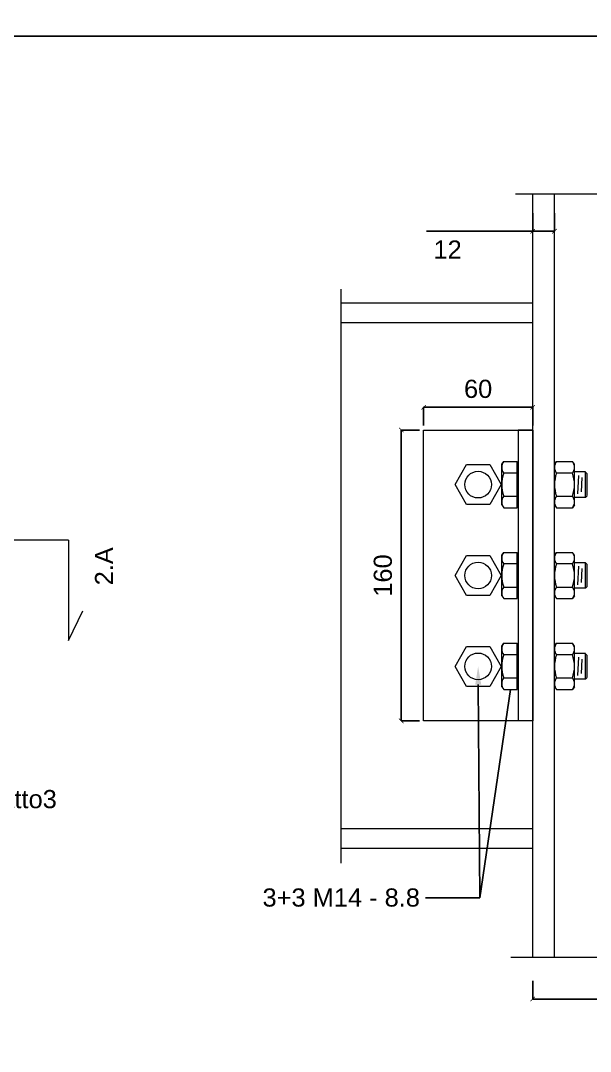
# Model space of a CAD drawing. Header units: millimetres. Extents: x 1415 to 3549, y 2194 to 4677.
# Drawn here: x 1783.43 to 1783.744, y 2312.581 to 2313.148 of the extents above; entities that cross this region are included whole.
import ezdxf
from ezdxf import colors
from ezdxf.entities.mleader import LeaderData, LeaderLine
from ezdxf.math import Vec2, Vec3

# ---------------------------------------------------------------- set-up
doc = ezdxf.new("R2010")
doc.units = ezdxf.units.MM
doc.linetypes.add('ACAD_ISO02W100', pattern=[15, 12, -3])
doc.layers.get('0').update_dxf_attribs({"plot": 0})
for name, color, linetype, lineweight in [('bulloni', 170, 'Continuous', 15), ('giunti', 7, 'Continuous', 15), ('Layer3', 7, 'Continuous', 15), ('quote', 252, 'Continuous', 5), ('sezione', 18, 'ACAD_ISO02W100', 20)]:
    doc.layers.add(name, color=color, linetype=linetype, lineweight=lineweight)
doc.styles.get("Standard").update_dxf_attribs({"font": 'arial.ttf'})
doc.dimstyles.new('quote acciaio', dxfattribs={"dimtxt": 0.01, "dimasz": 0.0025, "dimexe": 0, "dimexo": 0, "dimgap": 0.005, "dimtad": 2, "dimdec": 0, "dimlfac": 1000, "dimzin": 0, "dimdsep": 46, "dimtxsty": 'Standard', "dimblk": 'ARCHTICK', "dimcen": 0, "dimclre": 252, "dimadec": 0, "dimazin": 0, "dimtfac": 1, "dimtdec": 0, "dimtofl": 0, "dimtmove": 0, "dimatfit": 3, "dimfxl": 0.01, "dimfxlon": 1, "dimtolj": 1, "dimtzin": 0, "dimarcsym": 0})

# ---------------------------------------------------------------- blocks, each defined once
blk = doc.blocks.new('_ArchTick')
at = {"color": 0, "linetype": 'ByBlock', "const_width": 0.15}
blk.add_lwpolyline([(-0.5, -0.5), (0.5, 0.5)], dxfattribs=at)
blk = doc.blocks.new('*D674')
at = {"layer": 'Defpoints', "color": 0, "transparency": 16777216}
for p in [(1783.712090356151, 2313.053029920573), (1783.942090356152, 2313.053029920573), (1783.942090356152, 2312.609878179407)]:
    blk.add_point(p, dxfattribs=at)
at = {"layer": 'quote', "color": 252, "lineweight": -2, "transparency": 16777216}
for p, q in [((1783.712090356151, 2312.619878179407), (1783.712090356151, 2312.609878179407)), ((1783.942090356152, 2312.619878179407), (1783.942090356152, 2312.609878179407))]:
    blk.add_line(p, q, dxfattribs=at)
at = {"layer": 'quote', "color": 0, "linetype": 'Continuous', "lineweight": -2, "transparency": 16777216}
blk.add_line((1783.712090356151, 2312.609878179407), (1783.942090356152, 2312.609878179407), dxfattribs=at)
at = {"layer": 'quote', "color": 0, "lineweight": -2, "transparency": 16777216, "xscale": 0.0025, "yscale": 0.0025, "zscale": 0.0025, "rotation": 180}
blk.add_blockref('_ArchTick', (1783.712090356151, 2312.609878179407), dxfattribs=at)
at = {"layer": 'quote', "color": 0, "lineweight": -2, "transparency": 16777216, "xscale": 0.0025, "yscale": 0.0025, "zscale": 0.0025}
blk.add_blockref('_ArchTick', (1783.942090356152, 2312.609878179407), dxfattribs=at)
at = {"layer": 'quote', "color": 0, "transparency": 16777216, "insert": (1783.827090356152, 2312.599769038889), "char_height": 0.01, "attachment_point": 5}
blk.add_mtext('\\A1;230', dxfattribs=at)
blk = doc.blocks.new('*D675')
at = {"layer": 'Defpoints', "color": 0, "transparency": 16777216}
for p in [(1783.712090356151, 2313.053029920573), (1783.724090356151, 2313.053029920573), (1783.724090356151, 2313.032310249308)]:
    blk.add_point(p, dxfattribs=at)
at = {"layer": 'quote', "color": 252, "lineweight": -2, "transparency": 16777216}
for p, q in [((1783.712090356151, 2313.042310249309), (1783.712090356151, 2313.032310249308)), ((1783.724090356151, 2313.042310249309), (1783.724090356151, 2313.032310249308))]:
    blk.add_line(p, q, dxfattribs=at)
at = {"layer": 'quote', "color": 0, "linetype": 'Continuous', "lineweight": -2, "transparency": 16777216}
for p, q in [((1783.712090356151, 2313.032310249308), (1783.653655752203, 2313.032310249308)), ((1783.724090356151, 2313.032310249308), (1783.712090356151, 2313.032310249308))]:
    blk.add_line(p, q, dxfattribs=at)
at = {"layer": 'quote', "color": 0, "lineweight": -2, "transparency": 16777216, "xscale": 0.0025, "yscale": 0.0025, "zscale": 0.0025, "rotation": 180}
blk.add_blockref('_ArchTick', (1783.712090356151, 2313.032310249308), dxfattribs=at)
at = {"layer": 'quote', "color": 0, "lineweight": -2, "transparency": 16777216, "xscale": 0.0025, "yscale": 0.0025, "zscale": 0.0025}
blk.add_blockref('_ArchTick', (1783.724090356151, 2313.032310249308), dxfattribs=at)
at = {"layer": 'quote', "color": 0, "transparency": 16777216, "insert": (1783.66529627062, 2313.022289785461), "char_height": 0.01, "attachment_point": 5}
blk.add_mtext('\\A1;12', dxfattribs=at)
blk = doc.blocks.new('*D693')
at = {"layer": 'Defpoints', "color": 0, "transparency": 16777216}
for p in [(1783.682090356152, 2312.922927611019), (1783.639843944924, 2312.762927611019), (1783.682090356153, 2312.762927611019)]:
    blk.add_point(p, dxfattribs=at)
at = {"layer": 'quote', "color": 252, "lineweight": -2, "transparency": 16777216}
for p, q in [((1783.649843944924, 2312.922927611019), (1783.639843944924, 2312.922927611019)), ((1783.649843944924, 2312.762927611019), (1783.639843944924, 2312.762927611019))]:
    blk.add_line(p, q, dxfattribs=at)
at = {"layer": 'quote', "color": 0, "linetype": 'Continuous', "lineweight": -2, "transparency": 16777216}
blk.add_line((1783.639843944924, 2312.922927611019), (1783.639843944924, 2312.762927611019), dxfattribs=at)
at = {"layer": 'quote', "color": 0, "lineweight": -2, "transparency": 16777216, "xscale": 0.0025, "yscale": 0.0025, "zscale": 0.0025}
for p, rotation in [((1783.639843944924, 2312.922927611019), 90), ((1783.639843944924, 2312.762927611019), 270)]:
    blk.add_blockref('_ArchTick', p, dxfattribs=dict(at, rotation=rotation))
at = {"layer": 'quote', "color": 0, "transparency": 16777216, "insert": (1783.629738215047, 2312.842927611018), "char_height": 0.01, "attachment_point": 5, "rotation": 90}
blk.add_mtext('\\A1;160', dxfattribs=at)
blk = doc.blocks.new('*D694')
at = {"layer": 'Defpoints', "color": 0, "transparency": 16777216}
for p in [(1783.652090356151, 2312.935462791097), (1783.652090356152, 2312.892927611018), (1783.712090356151, 2312.892927611018)]:
    blk.add_point(p, dxfattribs=at)
at = {"layer": 'quote', "color": 252, "lineweight": -2, "transparency": 16777216}
for p, q in [((1783.652090356151, 2312.925462791096), (1783.652090356151, 2312.935462791097)), ((1783.712090356151, 2312.925462791097), (1783.712090356151, 2312.935462791097))]:
    blk.add_line(p, q, dxfattribs=at)
at = {"layer": 'quote', "color": 0, "linetype": 'Continuous', "lineweight": -2, "transparency": 16777216}
blk.add_line((1783.712090356151, 2312.935462791097), (1783.652090356151, 2312.935462791097), dxfattribs=at)
at = {"layer": 'quote', "color": 0, "lineweight": -2, "transparency": 16777216, "xscale": 0.0025, "yscale": 0.0025, "zscale": 0.0025}
for p, rotation in [((1783.652090356151, 2312.935462791097), 180.0000000002168), ((1783.712090356151, 2312.935462791097), 2.168665247381796e-10)]:
    blk.add_blockref('_ArchTick', p, dxfattribs=dict(at, rotation=rotation))
at = {"layer": 'quote', "color": 0, "transparency": 16777216, "insert": (1783.682090356151, 2312.945568520974), "char_height": 0.01, "attachment_point": 5}
blk.add_mtext('\\A1;60', dxfattribs=at)

msp = doc.modelspace()

# ---------------------------------------------------------------- linework, layer by layer
at = {"layer": 'bulloni'}
for p, q in [((1783.695090356151, 2312.904110944351), (1783.696242056151, 2312.90562931694)), ((1783.695090356151, 2312.881744277684), (1783.695090356151, 2312.904110944351)), ((1783.696242056151, 2312.90562931694), (1783.703632022818, 2312.90562931694)), ((1783.703632022818, 2312.880225905096), (1783.703632022818, 2312.90562931694)), ((1783.703632022818, 2312.903010944351), (1783.704090356151, 2312.903010944351)), ((1783.704090356151, 2312.882844277684), (1783.704090356151, 2312.903010944351)), ((1783.724090356151, 2312.904110944351), (1783.725242056151, 2312.90562931694)), ((1783.725242056151, 2312.90562931694), (1783.733938656151, 2312.90562931694)), ((1783.735090356151, 2312.904110944351), (1783.733938656151, 2312.90562931694)), ((1783.735090356152, 2312.881744277684), (1783.735090356151, 2312.904110944351)), ((1783.703632022818, 2312.899278463979), (1783.696242056151, 2312.899278463979)), ((1783.733938656151, 2312.899278463979), (1783.725242056151, 2312.899278463979)), ((1783.741072780817, 2312.899927611018), (1783.735090356151, 2312.899927611018)), ((1783.737285156498, 2312.898034753875), (1783.736713865225, 2312.887820468161)), ((1783.739183523988, 2312.896856182446), (1783.738744069163, 2312.888999039589)), ((1783.741072780817, 2312.885980242596), (1783.741072780817, 2312.899874979439)), ((1783.741989447483, 2312.898958312772), (1783.741072780817, 2312.899874979439)), ((1783.741989447483, 2312.886896909263), (1783.741989447483, 2312.898958312772)), ((1783.696242056151, 2312.886576758057), (1783.703632022818, 2312.886576758057)), ((1783.725242056152, 2312.886576758057), (1783.733938656151, 2312.886576758057)), ((1783.741072780817, 2312.885927611017), (1783.735090356152, 2312.885927611017)), ((1783.741072780817, 2312.885927611017), (1783.741989447483, 2312.886844277684)), ((1783.695090356151, 2312.881744277684), (1783.696242056151, 2312.880225905096)), ((1783.696242056151, 2312.880225905096), (1783.703632022818, 2312.880225905096)), ((1783.703632022818, 2312.882844277684), (1783.704090356151, 2312.882844277684)), ((1783.724090356151, 2312.881744277684), (1783.725242056152, 2312.880225905096)), ((1783.725242056152, 2312.880225905096), (1783.733938656151, 2312.880225905096)), ((1783.735090356152, 2312.881744277684), (1783.733938656151, 2312.880225905096)), ((1783.695090356151, 2312.854110944351), (1783.696242056151, 2312.85562931694)), ((1783.696242056151, 2312.85562931694), (1783.703632022818, 2312.85562931694)), ((1783.703632022818, 2312.830225905096), (1783.703632022818, 2312.85562931694)), ((1783.724090356151, 2312.854110944351), (1783.725242056152, 2312.85562931694)), ((1783.725242056152, 2312.85562931694), (1783.733938656151, 2312.85562931694)), ((1783.735090356152, 2312.854110944351), (1783.733938656151, 2312.85562931694)), ((1783.695090356151, 2312.831744277684), (1783.695090356151, 2312.854110944351)), ((1783.703632022818, 2312.849278463979), (1783.696242056151, 2312.849278463979)), ((1783.703632022818, 2312.853010944351), (1783.704090356151, 2312.853010944351)), ((1783.704090356151, 2312.832844277685), (1783.704090356151, 2312.853010944351)), ((1783.733938656151, 2312.849278463979), (1783.725242056152, 2312.849278463979)), ((1783.735090356152, 2312.831744277684), (1783.735090356152, 2312.854110944351)), ((1783.741072780817, 2312.849927611018), (1783.735090356152, 2312.849927611018)), ((1783.741072780817, 2312.835980242597), (1783.741072780817, 2312.849874979439)), ((1783.741989447483, 2312.848958312772), (1783.741072780817, 2312.849874979439)), ((1783.737285156498, 2312.848034753875), (1783.736713865225, 2312.837820468161)), ((1783.739183523988, 2312.846856182447), (1783.738744069163, 2312.838999039589)), ((1783.741989447483, 2312.836896909263), (1783.741989447483, 2312.848958312772)), ((1783.696242056151, 2312.836576758057), (1783.703632022818, 2312.836576758057)), ((1783.703632022818, 2312.832844277685), (1783.704090356151, 2312.832844277685)), ((1783.725242056152, 2312.836576758057), (1783.733938656151, 2312.836576758057)), ((1783.741072780817, 2312.835927611017), (1783.735090356152, 2312.835927611018)), ((1783.741072780817, 2312.835927611018), (1783.741989447483, 2312.836844277685)), ((1783.695090356151, 2312.831744277684), (1783.696242056152, 2312.830225905096)), ((1783.696242056152, 2312.830225905096), (1783.703632022818, 2312.830225905096)), ((1783.724090356151, 2312.831744277684), (1783.725242056152, 2312.830225905096)), ((1783.725242056152, 2312.830225905096), (1783.733938656152, 2312.830225905096)), ((1783.735090356152, 2312.831744277684), (1783.733938656152, 2312.830225905096)), ((1783.695090356151, 2312.804110944352), (1783.696242056152, 2312.805629316941)), ((1783.695090356151, 2312.781744277685), (1783.695090356151, 2312.804110944352)), ((1783.696242056152, 2312.805629316941), (1783.703632022818, 2312.805629316941)), ((1783.703632022818, 2312.780225905096), (1783.703632022818, 2312.805629316941)), ((1783.724090356151, 2312.804110944352), (1783.725242056152, 2312.805629316941)), ((1783.725242056152, 2312.805629316941), (1783.733938656152, 2312.805629316941)), ((1783.735090356152, 2312.804110944352), (1783.733938656152, 2312.805629316941)), ((1783.735090356152, 2312.781744277685), (1783.735090356152, 2312.804110944352)), ((1783.703632022818, 2312.79927846398), (1783.696242056152, 2312.79927846398)), ((1783.703632022818, 2312.803010944351), (1783.704090356151, 2312.803010944351)), ((1783.704090356151, 2312.782844277685), (1783.704090356151, 2312.803010944351)), ((1783.733938656152, 2312.79927846398), (1783.725242056152, 2312.79927846398)), ((1783.741072780817, 2312.799927611018), (1783.735090356152, 2312.799927611018)), ((1783.737285156498, 2312.798034753876), (1783.736713865225, 2312.787820468161)), ((1783.741072780817, 2312.785980242597), (1783.741072780817, 2312.799874979439)), ((1783.741989447484, 2312.798958312772), (1783.741072780817, 2312.799874979439)), ((1783.741989447484, 2312.786896909264), (1783.741989447484, 2312.798958312772)), ((1783.739183523989, 2312.796856182447), (1783.738744069164, 2312.788999039589)), ((1783.741072780817, 2312.785927611018), (1783.741989447484, 2312.786844277685)), ((1783.695090356151, 2312.781744277685), (1783.696242056152, 2312.780225905096)), ((1783.696242056152, 2312.786576758057), (1783.703632022818, 2312.786576758057)), ((1783.703632022818, 2312.782844277685), (1783.704090356151, 2312.782844277685)), ((1783.724090356151, 2312.781744277685), (1783.725242056152, 2312.780225905096)), ((1783.725242056152, 2312.786576758057), (1783.733938656152, 2312.786576758057)), ((1783.735090356152, 2312.781744277685), (1783.733938656152, 2312.780225905096)), ((1783.741072780817, 2312.785927611018), (1783.735090356152, 2312.785927611018)), ((1783.696242056152, 2312.780225905096), (1783.703632022818, 2312.780225905096)), ((1783.725242056152, 2312.780225905096), (1783.733938656152, 2312.780225905096))]:
    msp.add_line(p, q, dxfattribs=at)
for points in [[(1783.694792062074, 2312.892927611018), (1783.688441209113, 2312.881927611018), (1783.675739503191, 2312.881927611018), (1783.669388650229, 2312.892927611018), (1783.67573950319, 2312.903927611017), (1783.688441209113, 2312.903927611017)], [(1783.694792062074, 2312.842927611018), (1783.688441209113, 2312.831927611018), (1783.675739503191, 2312.831927611018), (1783.66938865023, 2312.842927611018), (1783.675739503191, 2312.853927611018), (1783.688441209113, 2312.853927611018)], [(1783.694792062074, 2312.792927611018), (1783.688441209113, 2312.781927611018), (1783.675739503191, 2312.781927611018), (1783.66938865023, 2312.792927611018), (1783.675739503191, 2312.803927611018), (1783.688441209113, 2312.803927611018)]]:
    msp.add_lwpolyline(points, close=True, dxfattribs=at)
for centre in [(1783.682090356152, 2312.892927611018), (1783.682090356152, 2312.842927611018), (1783.682090356152, 2312.792927611018)]:
    msp.add_circle(centre, 0.007333333333333333, dxfattribs=at)
for centre, radius, start, end in [((1783.700043792907, 2312.902453890459), 0.004953436755810692, 140.1294504378139, 219.8705495626254), ((1783.729043792907, 2312.902453890459), 0.004953436755810692, 140.1294504378139, 219.8705495626254), ((1783.730136919395, 2312.902453890459), 0.004953436755810826, 320.129450437814, 39.87054956262556), ((1783.713176553174, 2312.892927611018), 0.01808619702323973, 159.4427191375288, 200.5572808628974), ((1783.742176553174, 2312.892927611018), 0.01808619702323973, 159.4427191375288, 200.5572808628974), ((1783.717004159128, 2312.892927611018), 0.01808619702323973, 339.442719137529, 20.55728086289758), ((1783.700043792907, 2312.883401331576), 0.004953436755810692, 140.1294504378139, 219.8705495626254), ((1783.729043792908, 2312.883401331576), 0.004953436755810692, 140.1294504378139, 219.8705495626254), ((1783.730136919395, 2312.883401331576), 0.004953436755810826, 320.129450437814, 39.87054956262556), ((1783.700043792907, 2312.852453890459), 0.004953436755810692, 140.1294504378139, 219.8705495626254), ((1783.729043792908, 2312.852453890459), 0.004953436755810692, 140.1294504378139, 219.8705495626254), ((1783.730136919395, 2312.852453890459), 0.004953436755810826, 320.129450437814, 39.87054956262556), ((1783.713176553174, 2312.842927611018), 0.01808619702323973, 159.4427191375288, 200.5572808628974), ((1783.742176553175, 2312.842927611018), 0.01808619702323973, 159.4427191375288, 200.5572808628974), ((1783.717004159128, 2312.842927611018), 0.01808619702323973, 339.442719137529, 20.55728086289758), ((1783.700043792907, 2312.833401331576), 0.004953436755810692, 140.1294504378139, 219.8705495626254), ((1783.729043792908, 2312.833401331576), 0.004953436755810692, 140.1294504378139, 219.8705495626254), ((1783.730136919395, 2312.833401331576), 0.004953436755810826, 320.129450437814, 39.87054956262556), ((1783.700043792907, 2312.80245389046), 0.004953436755810692, 140.1294504378139, 219.8705495626254), ((1783.729043792908, 2312.80245389046), 0.004953436755810692, 140.1294504378139, 219.8705495626254), ((1783.730136919396, 2312.80245389046), 0.004953436755810826, 320.129450437814, 39.87054956262556), ((1783.713176553175, 2312.792927611019), 0.01808619702323973, 159.4427191375288, 200.5572808628974), ((1783.742176553175, 2312.792927611019), 0.01808619702323973, 159.4427191375288, 200.5572808628974), ((1783.717004159128, 2312.792927611019), 0.01808619702323973, 339.442719137529, 20.55728086289758), ((1783.700043792907, 2312.783401331576), 0.004953436755810692, 140.1294504378139, 219.8705495626254), ((1783.729043792908, 2312.783401331576), 0.004953436755810692, 140.1294504378139, 219.8705495626254), ((1783.730136919396, 2312.783401331576), 0.004953436755810826, 320.129450437814, 39.87054956262556)]:
    msp.add_arc(centre, radius, start, end, dxfattribs=at)
at = {"layer": 'giunti'}
for points in [[(1783.712090356152, 2312.762927611018), (1783.652090356152, 2312.762927611018), (1783.652090356152, 2312.922927611018), (1783.712090356151, 2312.922927611018), (1783.712090356152, 2312.762927611018)], [(1783.712090356151, 2312.922927611018), (1783.704090356151, 2312.922927611018), (1783.704090356151, 2312.762927611018)]]:
    msp.add_lwpolyline(points, dxfattribs=at)
at = {"layer": 'Layer3'}
for points in [[(1783.396578264902, 2314.189681279092), (1784.95503663682, 2314.189681279092), (1784.95503663682, 2313.139681279092), (1783.396578264902, 2313.139681279092)], [(1781.911578264902, 2313.139681279092), (1784.95503663682, 2313.139681279092), (1784.95503663682, 2312.209233029269), (1781.911578264902, 2312.209233029269)]]:
    msp.add_lwpolyline(points, close=True, dxfattribs=at)
for points in [[(1783.712090356151, 2312.632825301464), (1783.712090356151, 2313.053029920573)], [(1783.724090356151, 2312.632825301464), (1783.724090356151, 2313.053029920573)], [(1783.60680368874, 2312.992927611017), (1783.712090356152, 2312.992927611018)], [(1783.60680368874, 2312.982227611017), (1783.712090356152, 2312.982227611018)], [(1783.606803688741, 2312.703627611018), (1783.712090356152, 2312.703627611018)], [(1783.606803688741, 2312.692927611017), (1783.712090356152, 2312.692927611018)]]:
    msp.add_lwpolyline(points, dxfattribs=at)
at = {"layer": 'sezione', "ltscale": 0.2}
for points in [[(1783.702630393261, 2313.053029920573), (1783.949666055204, 2313.053029920573)], [(1783.606803688741, 2312.684682790878), (1783.60680368874, 2313.000462555752)], [(1783.456717094255, 2312.862392795797), (1782.683051446785, 2312.862392795797)], [(1783.456717094255, 2312.862392795797), (1783.456717094255, 2312.807169592621), (1783.464741870024, 2312.823431384636)], [(1783.700173490745, 2312.632825301464), (1783.947209152688, 2312.632825301464)]]:
    msp.add_lwpolyline(points, dxfattribs=at)

# ---------------------------------------------------------------- texts
at = {"layer": 'sezione', "insert": (1783.47134883375, 2312.837517172562), "char_height": 0.01, "attachment_point": 1, "rotation": 90}
msp.add_mtext_dynamic_manual_height_columns('2.A', width=40.64842255053811, gutter_width=12.5, heights=[0], dxfattribs=at)

# ---------------------------------------------------------------- dimensions: what is measured, and where the dimension line sits
at = {"layer": 'quote'}
dim = msp.add_linear_dim(base=(1783.724090356151, 2313.032310249308), p1=(1783.712090356151, 2313.053029920573), p2=(1783.724090356151, 2313.053029920573), dimstyle='quote acciaio', dxfattribs=at)
dim.commit()
dim.dimension.update_dxf_attribs({"geometry": '*D675', "text_midpoint": (1783.66529627062, 2313.032310249308), "dimtype": 160})
dim = msp.add_linear_dim(base=(1783.942090356152, 2312.609878179407), p1=(1783.712090356151, 2313.053029920573), p2=(1783.942090356152, 2313.053029920573), dimstyle='quote acciaio', dxfattribs=at)
dim.commit()
dim.dimension.update_dxf_attribs({"geometry": '*D674', "text_midpoint": (1783.827090356152, 2312.599769038889)})
for base, p1, p2, angle, picture, middle in [((1783.652090356151, 2312.935462791097), (1783.712090356151, 2312.892927611018), (1783.652090356152, 2312.892927611018), 180.0000000002168, '*D694', (1783.682090356151, 2312.945568520974)), ((1783.639843944924, 2312.762927611019), (1783.682090356152, 2312.922927611018), (1783.682090356152, 2312.762927611018), 90.00000000020843, '*D693', (1783.629738215047, 2312.842927611018))]:
    dim = msp.add_linear_dim(base=base, p1=p1, p2=p2, angle=angle, dimstyle='quote acciaio', dxfattribs=at)
    dim.commit()
    dim.dimension.update_dxf_attribs({"geometry": picture, "text_midpoint": middle})

# ---------------------------------------------------------------- leaders
ml = msp.add_multileader_mtext('Standard', dxfattribs=at)
ml.set_content('piatto3 ', color=256)
ml.set_leader_properties()
ml.build(insert=Vec2(0, 0))
ml.multileader.update_dxf_attribs({"dogleg_length": 0.03, "arrow_head_size": 0.01})
ctx = ml.context
ctx.base_point, ctx.char_height, ctx.arrow_head_size, ctx.landing_gap_size, ctx.plane_origin, ctx.plane_x_axis, ctx.plane_y_axis = Vec3(1783.405441856119, 2312.718502692082), 0.01, 0.01, 0.003, Vec3(1783.346094840756, 2312.720865076535), Vec3(1, 2.449293598294706e-16), Vec3(-2.449293598294706e-16, 1)
notes = []
notes.append((ctx, [(0, (1, 1, 0), (1783.397740063225, 2312.718502692082), (1, 2.449293598294707e-16), 0.007701792894549725, [(0, [(1783.354514602574, 2312.794707761384), (1783.397740063225, 2312.718502692082)], 0, [])])]))
ctx.mtext.insert, ctx.mtext.text_direction, ctx.mtext.rotation, ctx.mtext.flow_direction = Vec3(1783.408441856119, 2312.724890823051), Vec3(1, 2.449293598294706e-16), 2.449293598294706e-16, 5
ml = msp.add_multileader_mtext('Standard', dxfattribs=at)
ml.set_content('3+3 M14 - 8.8', color=256)
ml.set_leader_properties()
ml.build(insert=Vec2(0, 0))
ml.multileader.update_dxf_attribs({"dogleg_length": 0.03, "arrow_head_size": 0.01})
ctx = ml.context
ctx.base_point, ctx.char_height, ctx.arrow_head_size, ctx.landing_gap_size, ctx.plane_origin, ctx.plane_x_axis, ctx.plane_y_axis = Vec3(1783.56169643277, 2312.665652201591), 0.01, 0.01, 0.003, Vec3(1783.725859647345, 2312.788873614092), Vec3(1, 7.576969191594517e-12), Vec3(-7.576969191594517e-12, 1)
ctx.text_align_type = 2
notes.append((ctx, [(0, (1, 1, 0), (1783.683085245867, 2312.665652201592), (-1, -7.576969191594518e-12), 0.03, [(1, [(1783.682090356152, 2312.792927611018), (1783.683085245867, 2312.665652201592), (1783.699937039485, 2312.780225905096)], 0, [])])]))
ctx.mtext.insert, ctx.mtext.text_direction, ctx.mtext.rotation, ctx.mtext.alignment, ctx.mtext.flow_direction = Vec3(1783.650085245866, 2312.670740878263), Vec3(1, 7.576969191594517e-12), 7.576969191594517e-12, 3, 5
for ctx, leaders in notes:
    for number, flags, end, landing, length, lines in leaders:
        leader = LeaderData()
        leader.index, (leader.has_last_leader_line, leader.has_dogleg_vector, leader.attachment_direction) = number, flags
        leader.last_leader_point, leader.dogleg_vector, leader.dogleg_length = Vec3(end), Vec3(landing), length
        for number, points, colour, breaks in lines:
            line = LeaderLine()
            line.index, line.vertices, line.color, line.breaks = number, Vec3.list(points), colors.encode_raw_color(colour), breaks
            leader.lines.append(line)
        ctx.leaders.append(leader)

doc.saveas('drawing.dxf')
